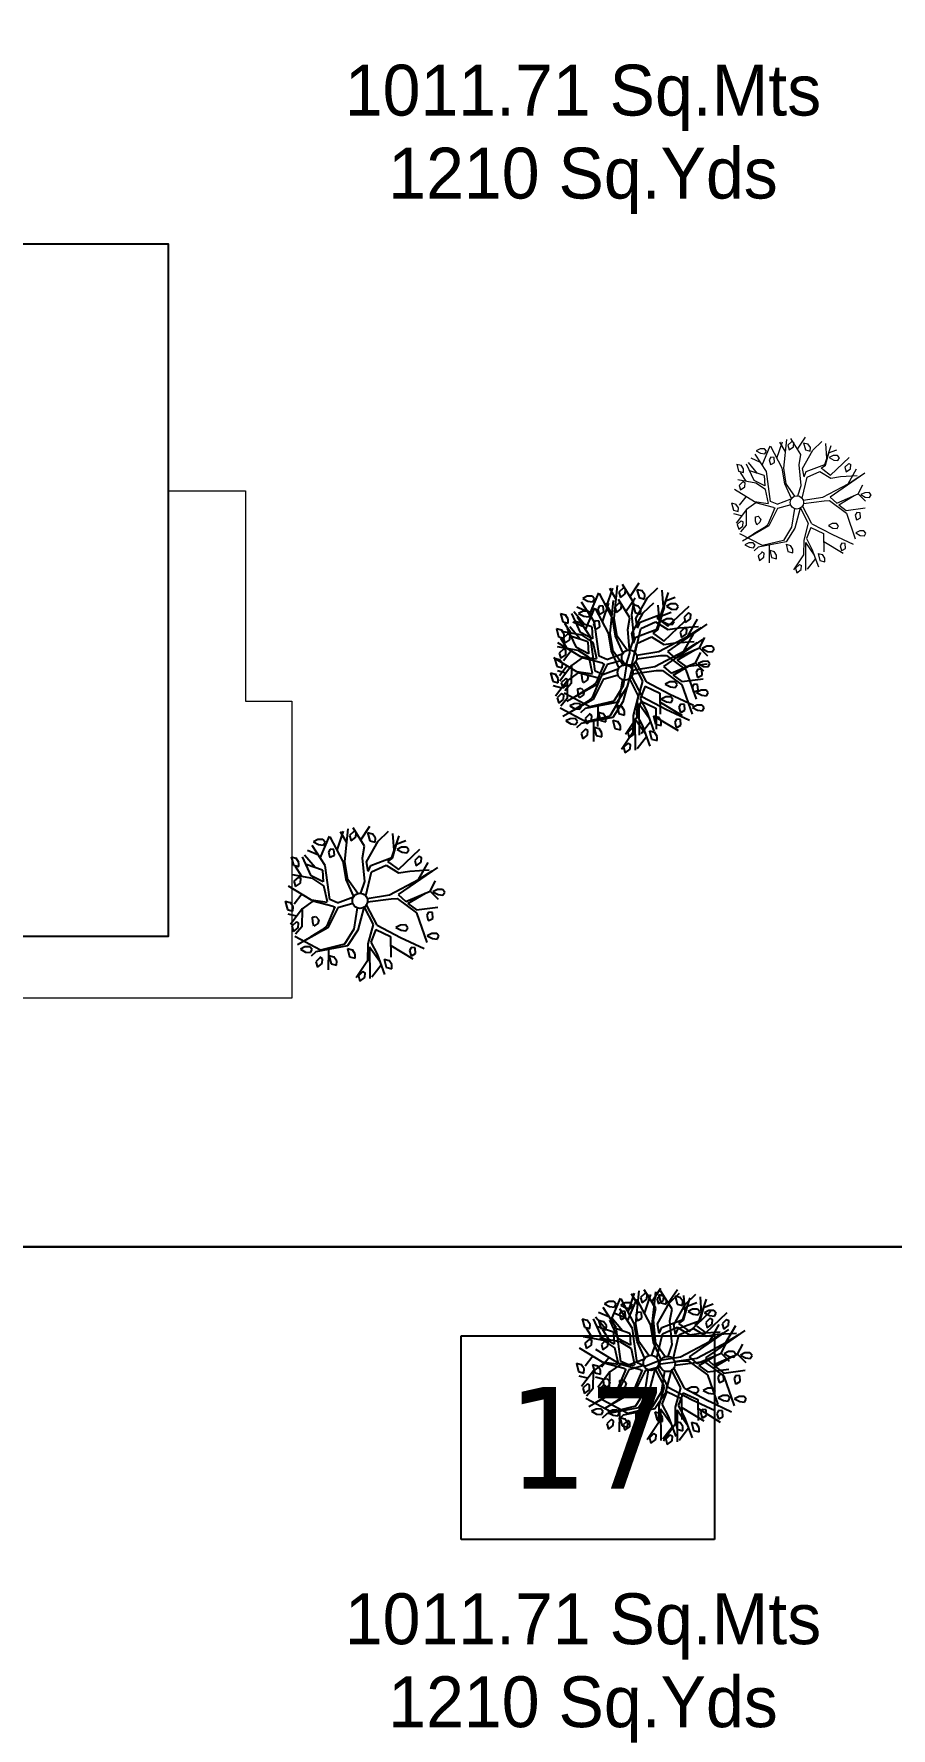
# Model space of a CAD drawing. Header units: millimetres. Extents: x -176651 to 388869, y -469666 to 486614.
# Drawn here: x 232222 to 249077, y 319804 to 353109 of the extents above; entities that cross this region are included whole.
import ezdxf

# ---------------------------------------------------------------- set-up
doc = ezdxf.new("R2010")
doc.units = ezdxf.units.MM
doc.header["$PDMODE"] = 35
doc.header["$PDSIZE"] = 0.1
doc.linetypes.add('HIDDEN', pattern=[9.525, 6.35, -3.175])
doc.layers.get('Defpoints').update_dxf_attribs({"color": 252})
doc.layers.add('A- FURNITURE', color=252, linetype='Continuous', lineweight=0)
for name, color, linetype in [('ad-Dimension', 8, 'Continuous'), ('ad-Plinth', 8, 'Continuous'), ('ad-Plot Areas-Sq.Mts', 8, 'Continuous'), ('ad-Plot Areas-Sq.Yds', 8, 'Continuous'), ('ad-Plot Boundary', 8, 'Continuous'), ('ad-Plot Numbers', 2, 'Continuous'), ('ad-Verandah', 8, 'Continuous'), ('CAY', 94, 'Continuous')]:
    doc.layers.add(name, color=color, linetype=linetype)
doc.styles.add('$0$grid_text', font='verdana.ttf', dxfattribs={"width": 0.9})
doc.styles.add('MtX_Century_Gothic', font='GOTHIC.TTF')
doc.styles.get("Standard").update_dxf_attribs({"font": 'arial.ttf'})
doc.dimstyles.new('Copy of A-100-DIM-INT (MM-FT)', dxfattribs={"dimscale": 500, "dimtxt": 2.4, "dimasz": 1, "dimexe": 0, "dimexo": 0, "dimgap": 1, "dimtad": 0, "dimdec": 0, "dimlfac": 0.03937, "dimdsep": 46, "dimlunit": 3, "dimtxsty": 'Standard', "dimblk": 'ARCHTICK', "dimcen": 0.025, "dimclrd": 256, "dimclre": 256, "dimclrt": 256, "dimazin": 2, "dimtfac": 1, "dimtdec": 0, "dimtix": 1, "dimtmove": 2, "dimatfit": 3, "dimldrblk": 'ARCHTICK', "dimfxl": 1, "dimtolj": 1, "dimtzin": 0, "dimarcsym": 0})

# ---------------------------------------------------------------- blocks, each defined once
blk = doc.blocks.new('A$Cbbea0351')
at = {"layer": 'ad-Plot Areas-Sq.Mts', "linetype": 'Continuous', "char_height": 1000, "width": 9668.74, "attachment_point": 5, "style": 'MtX_Century_Gothic', "bg_fill": 2}
for insert in [(-124558, -114761), (-124558, -144811)]:
    blk.add_mtext('1011.71 Sq.Mts', dxfattribs=dict(at, insert=insert))
at = {"layer": 'ad-Plot Numbers', "linetype": 'Continuous', "insert": (-124463, -141101), "char_height": 2000, "width": 2981.72, "attachment_point": 5, "style": '$0$grid_text', "bg_fill": 18, "box_fill_scale": 1.5, "bg_fill_color": 257, "bg_fill_transparency": 0}
blk.add_mtext('17', dxfattribs=at)
at = {"layer": 'ad-Plot Areas-Sq.Yds', "linetype": 'Continuous', "char_height": 1000, "width": 7884.16, "attachment_point": 5, "style": 'MtX_Century_Gothic', "bg_fill": 2}
for insert in [(-124558, -116392), (-124558, -146442)]:
    blk.add_mtext('1210 Sq.Yds', dxfattribs=dict(at, insert=insert))
blk = doc.blocks.new('zw$E7CA')
at = {"layer": 'ad-Plot Boundary'}
blk.add_lwpolyline([(0, 0), (33680, 0), (33680, 30050), (0, 30050)], close=True, dxfattribs=at)
blk = doc.blocks.new('zw$A88E')
at = {"layer": 'ad-Plot Boundary', "ltscale": 5}
for p in [(-150934, -137349), (-150934, -167399)]:
    blk.add_blockref('zw$E7CA', p, dxfattribs=at)
blk = doc.blocks.new('_ArchTick')
at = {"color": 0, "linetype": 'ByBlock', "const_width": 0.15}
blk.add_lwpolyline([(-0.5, -0.5), (0.5, 0.5)], dxfattribs=at)
blk = doc.blocks.new('*D13')
at = {"layer": 'ad-Dimension', "lineweight": -2, "transparency": 16777216}
for p, q in [((0, 0), (1103, 0)), ((1103, 0), (1103, -1419)), ((1103, -6100), (1103, -4681)), ((0, -6100), (1103, -6100))]:
    blk.add_line(p, q, dxfattribs=at)
at = {"layer": 'Defpoints', "color": 0, "ltscale": 5, "transparency": 16777216}
for p in [(0, 0), (0, -6100), (1103, -6100)]:
    blk.add_point(p, dxfattribs=at)
at = {"layer": 'ad-Dimension', "lineweight": -2, "ltscale": 5, "transparency": 16777216, "xscale": 200, "yscale": 200, "zscale": 200}
for p, rotation in [((1103, 0), 90), ((1103, -6100), 270)]:
    blk.add_blockref('_ArchTick', p, dxfattribs=dict(at, rotation=rotation))
at = {"layer": 'ad-Dimension', "ltscale": 5, "transparency": 16777216, "insert": (1103, -3050), "char_height": 480, "attachment_point": 5, "rotation": 90}
blk.add_mtext("\\A1;20' [6100]", dxfattribs=at)
blk = doc.blocks.new('*D14')
at = {"layer": 'ad-Dimension', "linetype": 'HIDDEN', "lineweight": -2, "transparency": 16777216}
blk.add_line((-6100, 0), (-6100, 1032), dxfattribs=at)
at = {"layer": 'ad-Dimension', "lineweight": -2, "transparency": 16777216}
for p, q in [((-6100, 1032), (-4681, 1032)), ((0, 1032), (-1419, 1032)), ((0, 0), (0, 1032))]:
    blk.add_line(p, q, dxfattribs=at)
at = {"layer": 'Defpoints', "color": 0, "ltscale": 5, "transparency": 16777216}
for p in [(-6100, 1032), (-6100, 0), (0, 0)]:
    blk.add_point(p, dxfattribs=at)
at = {"layer": 'ad-Dimension', "lineweight": -2, "ltscale": 5, "transparency": 16777216, "xscale": 200, "yscale": 200, "zscale": 200, "rotation": 180}
blk.add_blockref('_ArchTick', (-6100, 1032), dxfattribs=at)
at = {"layer": 'ad-Dimension', "lineweight": -2, "ltscale": 5, "transparency": 16777216, "xscale": 200, "yscale": 200, "zscale": 200}
blk.add_blockref('_ArchTick', (0, 1032), dxfattribs=at)
at = {"layer": 'ad-Dimension', "ltscale": 5, "transparency": 16777216, "insert": (-3050, 1032), "char_height": 480, "attachment_point": 5}
blk.add_mtext("\\A1;20' [6100]", dxfattribs=at)
blk = doc.blocks.new('35YHYH')
at = {"color": 219, "linetype": 'Continuous', "true_color": 0x642165}
for p, q in [((212983.678, 1928369.273, 129.914), (212984.085, 1928370.327, 129.914)), ((212984.472, 1928369.606, 129.914), (212984.257, 1928370.316, 129.914)), ((212981.938, 1928369.911, 129.914), (212981.935, 1928369.618, 129.914)), ((212981.938, 1928369.911, 129.914), (212982.091, 1928369.822, 129.914)), ((212982.146, 1928369.656, 129.914), (212982.091, 1928369.822, 129.914)), ((212982.104, 1928369.52, 129.914), (212982.146, 1928369.656, 129.914)), ((212982.429, 1928369.106, 129.914), (212982.308, 1928369.809, 129.914)), ((212982.632, 1928369.338, 129.914), (212982.398, 1928369.85, 129.914)), ((212982.855, 1928369.725, 129.914), (212982.539, 1928369.979, 129.914)), ((212982.984, 1928369.322, 129.914), (212982.74, 1928370.097, 129.914)), ((212982.979, 1928370.244, 129.914), (212982.808, 1928370.21, 129.914)), ((212982.808, 1928370.21, 129.914), (212982.955, 1928370.071, 129.914)), ((212982.888, 1928369.612, 129.914), (212983.394, 1928370.255, 129.914)), ((212982.955, 1928370.071, 129.914), (212983.108, 1928370.009, 129.914)), ((212983.144, 1928370.202, 129.914), (212982.979, 1928370.244, 129.914)), ((212983.108, 1928370.009, 129.914), (212983.194, 1928370.093, 129.914)), ((212983.194, 1928370.093, 129.914), (212983.144, 1928370.202, 129.914)), ((212983.299, 1928369.817, 129.914), (212983.213, 1928369.734, 129.914)), ((212983.213, 1928369.734, 129.914), (212983.216, 1928369.544, 129.914)), ((212983.424, 1928369.772, 129.914), (212983.299, 1928369.817, 129.914)), ((212983.388, 1928369.578, 129.914), (212983.424, 1928369.772, 129.914)), ((212983.62, 1928369.291, 129.914), (212983.408, 1928370.22, 129.914)), ((212983.524, 1928369.715, 129.914), (212983.903, 1928370.287, 129.914)), ((212983.905, 1928369.899, 129.914), (212983.797, 1928370.301, 129.914)), ((212984.254, 1928370.198, 129.914), (212984.066, 1928370.095, 129.914)), ((212984.066, 1928370.095, 129.914), (212984.07, 1928369.906, 129.914)), ((212984.07, 1928369.906, 129.914), (212984.264, 1928369.98, 129.914)), ((212984.254, 1928370.198, 129.914), (212984.318, 1928370.137, 129.914)), ((212984.264, 1928369.98, 129.914), (212984.318, 1928370.137, 129.914)), ((212984.391, 1928369.067, 129.914), (212984.961, 1928369.65, 129.914)), ((212984.398, 1928369.852, 129.914), (212984.828, 1928370.219, 129.914)), ((212984.693, 1928370.027, 129.914), (212984.689, 1928369.734, 129.914)), ((212984.689, 1928369.734, 129.914), (212984.859, 1928369.635, 129.914)), ((212984.693, 1928370.027, 129.914), (212984.845, 1928369.938, 129.914)), ((212984.9, 1928369.772, 129.914), (212984.845, 1928369.938, 129.914)), ((212984.859, 1928369.635, 129.914), (212984.9, 1928369.772, 129.914)), ((212984.961, 1928369.65, 129.914), (212985.397, 1928369.888, 129.914)), ((212985.419, 1928369.203, 129.914), (212985.525, 1928369.767, 129.914)), ((212981.996, 1928369.177, 129.914), (212981.808, 1928369.075, 129.914)), ((212981.808, 1928369.075, 129.914), (212981.812, 1928368.886, 129.914)), ((212982.463, 1928368.993, 129.914), (212981.814, 1928369.299, 129.914)), ((212981.935, 1928369.618, 129.914), (212982.104, 1928369.52, 129.914)), ((212982.112, 1928369.159, 129.914), (212981.991, 1928369.548, 129.914)), ((212981.996, 1928369.177, 129.914), (212982.06, 1928369.117, 129.914)), ((212982.007, 1928368.96, 129.914), (212982.06, 1928369.117, 129.914)), ((212982.855, 1928369.187, 129.914), (212982.369, 1928369.516, 129.914)), ((212982.774, 1928368.789, 129.914), (212982.429, 1928369.106, 129.914)), ((212982.762, 1928368.655, 129.914), (212982.463, 1928368.993, 129.914)), ((212982.855, 1928369.187, 129.914), (212982.774, 1928368.789, 129.914)), ((212982.831, 1928368.147, 129.914), (212982.984, 1928369.322, 129.914)), ((212983.216, 1928369.544, 129.914), (212983.256, 1928369.548, 129.914)), ((212983.256, 1928369.548, 129.914), (212983.388, 1928369.578, 129.914)), ((212983.555, 1928368.668, 129.914), (212983.62, 1928369.291, 129.914)), ((212983.613, 1928368.651, 129.914), (212983.678, 1928369.273, 129.914)), ((212984.155, 1928368.432, 129.914), (212984.294, 1928369.241, 129.914)), ((212984.294, 1928369.241, 129.914), (212984.472, 1928369.606, 129.914)), ((212984.362, 1928368.733, 129.914), (212984.391, 1928369.067, 129.914)), ((212984.499, 1928368.911, 129.914), (212985.267, 1928368.98, 129.914)), ((212985.267, 1928368.98, 129.914), (212985.713, 1928369.635, 129.914)), ((212985.289, 1928368.951, 129.914), (212985.543, 1928369.379, 129.914)), ((212985.387, 1928368.524, 129.914), (212986.271, 1928369.003, 129.914)), ((212985.686, 1928369.235, 129.914), (212985.515, 1928369.201, 129.914)), ((212985.515, 1928369.201, 129.914), (212985.662, 1928369.062, 129.914)), ((212985.536, 1928369.386, 129.914), (212985.885, 1928369.418, 129.914)), ((212985.662, 1928369.062, 129.914), (212985.815, 1928369, 129.914)), ((212985.851, 1928369.193, 129.914), (212985.686, 1928369.235, 129.914)), ((212985.815, 1928369, 129.914), (212985.901, 1928369.084, 129.914)), ((212985.901, 1928369.084, 129.914), (212985.851, 1928369.193, 129.914)), ((212981.34, 1928368.49, 129.914), (212981.336, 1928368.197, 129.914)), ((212981.34, 1928368.49, 129.914), (212981.493, 1928368.401, 129.914)), ((212981.548, 1928368.235, 129.914), (212981.493, 1928368.401, 129.914)), ((212982.22, 1928368.291, 129.914), (212981.585, 1928368.964, 129.914)), ((212981.951, 1928368.576, 129.914), (212981.608, 1928368.318, 129.914)), ((212981.812, 1928368.886, 129.914), (212982.007, 1928368.96, 129.914)), ((212982.731, 1928368.088, 129.914), (212982.762, 1928368.655, 129.914)), ((212983.657, 1928368.035, 129.914), (212983.555, 1928368.668, 129.914)), ((212983.815, 1928368.095, 129.914), (212983.613, 1928368.651, 129.914)), ((212983.921, 1928368.076, 129.914), (212984.155, 1928368.432, 129.914)), ((212984.063, 1928367.939, 129.914), (212984.471, 1928368.693, 129.914)), ((212984.362, 1928368.733, 129.914), (212984.499, 1928368.911, 129.914)), ((212984.471, 1928368.693, 129.914), (212985.015, 1928368.775, 129.914)), ((212985.015, 1928368.775, 129.914), (212985.357, 1928368.408, 129.914)), ((212985.104, 1928368.881, 129.914), (212985.289, 1928368.951, 129.914)), ((212985.143, 1928368.828, 129.914), (212985.104, 1928368.881, 129.914)), ((212985.146, 1928368.825, 129.914), (212985.387, 1928368.524, 129.914)), ((212985.357, 1928368.408, 129.914), (212985.75, 1928368.367, 129.914)), ((212985.75, 1928368.367, 129.914), (212986.393, 1928368.235, 129.914)), ((212985.963, 1928368.014, 129.914), (212986.437, 1928368.488, 129.914)), ((212986.192, 1928368.777, 129.914), (212986.005, 1928368.675, 129.914)), ((212986.005, 1928368.675, 129.914), (212986.008, 1928368.485, 129.914)), ((212986.008, 1928368.485, 129.914), (212986.203, 1928368.56, 129.914)), ((212986.192, 1928368.777, 129.914), (212986.256, 1928368.717, 129.914)), ((212986.203, 1928368.56, 129.914), (212986.256, 1928368.717, 129.914)), ((212981.839, 1928368.09, 129.914), (212981.301, 1928367.677, 129.914)), ((212981.579, 1928367.89, 129.914), (212981.316, 1928368.043, 129.914)), ((212981.522, 1928367.71, 129.914), (212981.335, 1928367.608, 129.914)), ((212981.336, 1928368.197, 129.914), (212981.506, 1928368.098, 129.914)), ((212981.506, 1928368.098, 129.914), (212981.548, 1928368.235, 129.914)), ((212981.522, 1928367.71, 129.914), (212981.586, 1928367.65, 129.914)), ((212981.533, 1928367.493, 129.914), (212981.586, 1928367.65, 129.914)), ((212981.828, 1928368.086, 129.914), (212981.658, 1928367.493, 129.914)), ((212982.259, 1928368.244, 129.914), (212981.839, 1928368.09, 129.914)), ((212982.065, 1928367.552, 129.914), (212982.103, 1928367.718, 129.914)), ((212982.103, 1928367.718, 129.914), (212982.218, 1928367.713, 129.914)), ((212982.218, 1928367.713, 129.914), (212982.283, 1928367.571, 129.914)), ((212982.721, 1928368.07, 129.914), (212982.22, 1928368.291, 129.914)), ((212982.879, 1928367.884, 129.914), (212982.259, 1928368.244, 129.914)), ((212982.933, 1928367.855, 129.914), (212982.495, 1928367.298, 129.914)), ((212983.025, 1928367.801, 129.914), (212982.517, 1928367.229, 129.914)), ((212983.058, 1928367.968, 129.914), (212982.831, 1928368.147, 129.914)), ((212982.88, 1928367.885, 129.914), (212982.933, 1928367.855, 129.914)), ((212983.024, 1928367.8, 129.914), (212983.026, 1928367.799, 129.914)), ((212983.564, 1928367.803, 129.914), (212983.026, 1928367.799, 129.914)), ((212983.058, 1928367.968, 129.914), (212983.645, 1928368.024, 129.914)), ((212984.063, 1928367.725, 129.914), (212984.872, 1928367.617, 129.914)), ((212984.085, 1928367.848, 129.914), (212984.859, 1928367.765, 129.914)), ((212984.859, 1928367.765, 129.914), (212985.963, 1928368.014, 129.914)), ((212986.698, 1928368.243, 129.914), (212985.147, 1928367.692, 129.914)), ((212985.147, 1928367.692, 129.914), (212985.338, 1928367.394, 129.914)), ((212985.963, 1928368.014, 129.914), (212986.488, 1928368.178, 129.914)), ((212986.241, 1928367.525, 129.914), (212986.508, 1928367.814, 129.914)), ((212981.335, 1928367.608, 129.914), (212981.339, 1928367.419, 129.914)), ((212981.339, 1928367.419, 129.914), (212981.533, 1928367.493, 129.914)), ((212982.07, 1928366.551, 129.914), (212981.341, 1928367.232, 129.914)), ((212982.517, 1928367.229, 129.914), (212981.357, 1928366.93, 129.914)), ((212981.658, 1928367.493, 129.914), (212981.382, 1928367.302, 129.914)), ((212981.878, 1928367.081, 129.914), (212981.595, 1928367.001, 129.914)), ((212982.334, 1928367.217, 129.914), (212981.868, 1928367.083, 129.914)), ((212982.068, 1928367.404, 129.914), (212982.065, 1928367.552, 129.914)), ((212982.219, 1928367.462, 129.914), (212982.068, 1928367.404, 129.914)), ((212982.283, 1928367.571, 129.914), (212982.219, 1928367.462, 129.914)), ((212982.495, 1928367.298, 129.914), (212982.334, 1928367.217, 129.914)), ((212983.666, 1928367.624, 129.914), (212983.36, 1928366.95, 129.914)), ((212983.891, 1928367.58, 129.914), (212983.484, 1928366.878, 129.914)), ((212983.903, 1928367.583, 129.914), (212984.042, 1928366.928, 129.914)), ((212984.17, 1928366.871, 129.914), (212984.002, 1928367.641, 129.914)), ((212984.872, 1928367.617, 129.914), (212985.076, 1928367.569, 129.914)), ((212985.076, 1928367.569, 129.914), (212985.591, 1928366.919, 129.914)), ((212985.338, 1928367.394, 129.914), (212986.241, 1928367.525, 129.914)), ((212985.392, 1928367.315, 129.914), (212986.067, 1928367.5, 129.914)), ((212985.392, 1928367.315, 129.914), (212985.617, 1928367.02, 129.914)), ((212985.617, 1928367.02, 129.914), (212986.353, 1928366.921, 129.914)), ((212986.241, 1928367.525, 129.914), (212986.436, 1928367.177, 129.914)), ((212986.498, 1928367.504, 129.914), (212986.327, 1928367.47, 129.914)), ((212986.327, 1928367.47, 129.914), (212986.473, 1928367.331, 129.914)), ((212986.473, 1928367.331, 129.914), (212986.626, 1928367.269, 129.914)), ((212986.663, 1928367.462, 129.914), (212986.498, 1928367.504, 129.914)), ((212986.626, 1928367.269, 129.914), (212986.713, 1928367.353, 129.914)), ((212986.713, 1928367.353, 129.914), (212986.663, 1928367.462, 129.914)), ((212981.582, 1928366.795, 129.914), (212981.411, 1928366.76, 129.914)), ((212981.411, 1928366.76, 129.914), (212981.557, 1928366.622, 129.914)), ((212981.557, 1928366.622, 129.914), (212981.71, 1928366.56, 129.914)), ((212981.747, 1928366.753, 129.914), (212981.582, 1928366.795, 129.914)), ((212981.895, 1928366.535, 129.914), (212981.705, 1928366.435, 129.914)), ((212981.71, 1928366.56, 129.914), (212981.797, 1928366.643, 129.914)), ((212981.797, 1928366.643, 129.914), (212981.747, 1928366.753, 129.914)), ((212983.005, 1928366.453, 129.914), (212981.895, 1928366.535, 129.914)), ((212982.06, 1928366.249, 129.914), (212981.987, 1928366.319, 129.914)), ((212982.917, 1928366.528, 129.914), (212982.07, 1928366.551, 129.914)), ((212982.333, 1928366.492, 129.914), (212982.146, 1928365.828, 129.914)), ((212983.36, 1928366.95, 129.914), (212982.917, 1928366.528, 129.914)), ((212982.979, 1928366.359, 129.914), (212982.976, 1928366.066, 129.914)), ((212982.979, 1928366.359, 129.914), (212983.132, 1928366.27, 129.914)), ((212983.484, 1928366.878, 129.914), (212983.005, 1928366.453, 129.914)), ((212983.696, 1928366.333, 129.914), (212983.535, 1928365.77, 129.914)), ((212984.042, 1928366.928, 129.914), (212983.696, 1928366.333, 129.914)), ((212984.095, 1928366.734, 129.914), (212983.811, 1928366.36, 129.914)), ((212983.811, 1928366.36, 129.914), (212983.91, 1928365.904, 129.914)), ((212984.095, 1928366.734, 129.914), (212984.514, 1928366.373, 129.914)), ((212984.17, 1928366.871, 129.914), (212984.841, 1928366.253, 129.914)), ((212984.514, 1928366.373, 129.914), (212984.341, 1928365.677, 129.914)), ((212984.949, 1928366.662, 129.914), (212984.778, 1928366.627, 129.914)), ((212984.778, 1928366.627, 129.914), (212984.924, 1928366.489, 129.914)), ((212984.924, 1928366.489, 129.914), (212985.077, 1928366.427, 129.914)), ((212985.114, 1928366.62, 129.914), (212984.949, 1928366.662, 129.914)), ((212985.077, 1928366.427, 129.914), (212985.164, 1928366.51, 129.914)), ((212985.164, 1928366.51, 129.914), (212985.114, 1928366.62, 129.914)), ((212985.591, 1928366.919, 129.914), (212985.663, 1928365.846, 129.914)), ((212985.994, 1928366.832, 129.914), (212985.908, 1928366.748, 129.914)), ((212985.908, 1928366.748, 129.914), (212985.911, 1928366.559, 129.914)), ((212985.911, 1928366.559, 129.914), (212985.951, 1928366.562, 129.914)), ((212985.951, 1928366.562, 129.914), (212986.083, 1928366.593, 129.914)), ((212986.119, 1928366.786, 129.914), (212985.994, 1928366.832, 129.914)), ((212986.083, 1928366.593, 129.914), (212986.119, 1928366.786, 129.914)), ((212981.975, 1928366.299, 129.914), (212981.809, 1928366.208, 129.914)), ((212981.809, 1928366.208, 129.914), (212981.812, 1928366.018, 129.914)), ((212981.812, 1928366.018, 129.914), (212982.007, 1928366.093, 129.914)), ((212982.007, 1928366.093, 129.914), (212982.06, 1928366.249, 129.914)), ((212982.3, 1928366.298, 129.914), (212982.297, 1928366.005, 129.914)), ((212982.297, 1928366.005, 129.914), (212982.466, 1928365.906, 129.914)), ((212982.3, 1928366.298, 129.914), (212982.453, 1928366.209, 129.914)), ((212982.508, 1928366.043, 129.914), (212982.453, 1928366.209, 129.914)), ((212982.466, 1928365.906, 129.914), (212982.508, 1928366.043, 129.914)), ((212982.976, 1928366.066, 129.914), (212983.145, 1928365.967, 129.914)), ((212983.535, 1928365.77, 129.914), (212983.002, 1928365.307, 129.914)), ((212983.187, 1928366.104, 129.914), (212983.132, 1928366.27, 129.914)), ((212983.145, 1928365.967, 129.914), (212983.187, 1928366.104, 129.914)), ((212983.73, 1928366.22, 129.914), (212983.448, 1928365.165, 129.914)), ((212983.73, 1928366.22, 129.914), (212983.932, 1928365.659, 129.914)), ((212983.91, 1928365.904, 129.914), (212983.976, 1928365.163, 129.914)), ((212984.1, 1928365.681, 129.914), (212984.096, 1928365.389, 129.914)), ((212984.1, 1928365.681, 129.914), (212984.253, 1928365.593, 129.914)), ((212984.44, 1928366.075, 129.914), (212985.055, 1928365.426, 129.914)), ((212984.841, 1928366.253, 129.914), (212985.527, 1928365.668, 129.914)), ((212985.105, 1928365.821, 129.914), (212985.018, 1928365.738, 129.914)), ((212985.018, 1928365.738, 129.914), (212985.021, 1928365.548, 129.914)), ((212985.229, 1928365.776, 129.914), (212985.105, 1928365.821, 129.914)), ((212985.193, 1928365.582, 129.914), (212985.229, 1928365.776, 129.914)), ((212985.912, 1928366.103, 129.914), (212985.74, 1928366.069, 129.914)), ((212985.74, 1928366.069, 129.914), (212985.887, 1928365.93, 129.914)), ((212985.887, 1928365.93, 129.914), (212986.04, 1928365.868, 129.914)), ((212986.076, 1928366.061, 129.914), (212985.912, 1928366.103, 129.914)), ((212986.04, 1928365.868, 129.914), (212986.126, 1928365.951, 129.914)), ((212986.126, 1928365.951, 129.914), (212986.076, 1928366.061, 129.914)), ((212983.28, 1928365.457, 129.914), (212983.093, 1928365.355, 129.914)), ((212983.093, 1928365.355, 129.914), (212983.096, 1928365.165, 129.914)), ((212983.096, 1928365.165, 129.914), (212983.291, 1928365.24, 129.914)), ((212983.28, 1928365.457, 129.914), (212983.344, 1928365.397, 129.914)), ((212983.291, 1928365.24, 129.914), (212983.344, 1928365.397, 129.914)), ((212983.946, 1928365.509, 129.914), (212983.528, 1928365.189, 129.914)), ((212984.096, 1928365.389, 129.914), (212984.266, 1928365.29, 129.914)), ((212984.308, 1928365.427, 129.914), (212984.253, 1928365.593, 129.914)), ((212984.266, 1928365.29, 129.914), (212984.308, 1928365.427, 129.914)), ((212985.021, 1928365.548, 129.914), (212985.061, 1928365.552, 129.914)), ((212985.061, 1928365.552, 129.914), (212985.193, 1928365.582, 129.914))]:
    blk.add_line(p, q, dxfattribs=at)
blk.add_circle((212983.824, 1928367.833, 129.914), 0.262, dxfattribs=at)
blk = doc.blocks.new('TREE')
at = {"layer": 'CAY', "color": 30, "true_color": 0xf26722}
for p, q in [((480.876, 962.154, 101.126), (480.873, 961.961, 101.126)), ((480.876, 962.154, 101.126), (480.976, 962.096, 101.126)), ((481.012, 961.987, 101.126), (480.976, 962.096, 101.126)), ((481.199, 961.624, 101.126), (481.119, 962.087, 101.126)), ((481.332, 961.777, 101.126), (481.178, 962.114, 101.126)), ((481.479, 962.032, 101.126), (481.271, 962.199, 101.126)), ((481.565, 961.767, 101.126), (481.403, 962.276, 101.126)), ((481.561, 962.374, 101.126), (481.448, 962.351, 101.126)), ((481.448, 962.351, 101.126), (481.545, 962.26, 101.126)), ((481.501, 961.957, 101.126), (481.834, 962.381, 101.126)), ((481.545, 962.26, 101.126), (481.646, 962.219, 101.126)), ((481.67, 962.346, 101.126), (481.561, 962.374, 101.126)), ((481.646, 962.219, 101.126), (481.703, 962.274, 101.126)), ((481.703, 962.274, 101.126), (481.67, 962.346, 101.126)), ((481.772, 962.093, 101.126), (481.715, 962.037, 101.126)), ((481.854, 962.062, 101.126), (481.772, 962.093, 101.126)), ((481.983, 961.746, 101.126), (481.844, 962.358, 101.126)), ((481.92, 962.025, 101.126), (482.169, 962.402, 101.126)), ((482.021, 961.734, 101.126), (482.289, 962.428, 101.126)), ((482.171, 962.146, 101.126), (482.099, 962.411, 101.126)), ((482.4, 962.343, 101.126), (482.277, 962.276, 101.126)), ((482.277, 962.276, 101.126), (482.279, 962.151, 101.126)), ((482.279, 962.151, 101.126), (482.407, 962.2, 101.126)), ((482.4, 962.343, 101.126), (482.442, 962.303, 101.126)), ((482.544, 961.953, 101.126), (482.402, 962.421, 101.126)), ((482.407, 962.2, 101.126), (482.442, 962.303, 101.126)), ((482.495, 962.115, 101.126), (482.778, 962.357, 101.126)), ((482.689, 962.23, 101.126), (482.687, 962.038, 101.126)), ((482.689, 962.23, 101.126), (482.79, 962.172, 101.126)), ((482.826, 962.063, 101.126), (482.79, 962.172, 101.126)), ((482.866, 961.982, 101.126), (483.153, 962.139, 101.126)), ((481.221, 961.55, 101.126), (480.794, 961.752, 101.126)), ((480.873, 961.961, 101.126), (480.985, 961.897, 101.126)), ((480.99, 961.659, 101.126), (480.91, 961.915, 101.126)), ((480.985, 961.897, 101.126), (481.012, 961.987, 101.126)), ((481.48, 961.678, 101.126), (481.159, 961.894, 101.126)), ((481.464, 960.993, 101.126), (481.565, 961.767, 101.126)), ((481.715, 962.037, 101.126), (481.717, 961.913, 101.126)), ((481.717, 961.913, 101.126), (481.743, 961.915, 101.126)), ((481.743, 961.915, 101.126), (481.83, 961.935, 101.126)), ((481.83, 961.935, 101.126), (481.854, 962.062, 101.126)), ((481.94, 961.336, 101.126), (481.983, 961.746, 101.126)), ((481.978, 961.324, 101.126), (482.021, 961.734, 101.126)), ((482.335, 961.18, 101.126), (482.426, 961.713, 101.126)), ((482.426, 961.713, 101.126), (482.544, 961.953, 101.126)), ((482.491, 961.599, 101.126), (482.866, 961.982, 101.126)), ((482.687, 962.038, 101.126), (482.799, 961.973, 101.126)), ((482.799, 961.973, 101.126), (482.826, 962.063, 101.126)), ((483.067, 961.541, 101.126), (483.361, 961.972, 101.126)), ((483.082, 961.522, 101.126), (483.249, 961.804, 101.126)), ((483.167, 961.688, 101.126), (483.237, 962.059, 101.126)), ((483.343, 961.709, 101.126), (483.231, 961.687, 101.126)), ((483.244, 961.809, 101.126), (483.474, 961.83, 101.126)), ((483.452, 961.681, 101.126), (483.343, 961.709, 101.126)), ((481.061, 961.087, 101.126), (480.643, 961.53, 101.126)), ((480.913, 961.671, 101.126), (480.79, 961.604, 101.126)), ((480.79, 961.604, 101.126), (480.793, 961.479, 101.126)), ((480.793, 961.479, 101.126), (480.921, 961.528, 101.126)), ((480.913, 961.671, 101.126), (480.956, 961.631, 101.126)), ((480.921, 961.528, 101.126), (480.956, 961.631, 101.126)), ((481.426, 961.415, 101.126), (481.199, 961.624, 101.126)), ((481.418, 961.327, 101.126), (481.221, 961.55, 101.126)), ((481.397, 960.954, 101.126), (481.418, 961.327, 101.126)), ((481.48, 961.678, 101.126), (481.426, 961.415, 101.126)), ((482.008, 960.919, 101.126), (481.94, 961.336, 101.126)), ((482.111, 960.958, 101.126), (481.978, 961.324, 101.126)), ((482.275, 960.856, 101.126), (482.544, 961.352, 101.126)), ((482.472, 961.378, 101.126), (482.491, 961.599, 101.126)), ((482.472, 961.378, 101.126), (482.562, 961.496, 101.126)), ((482.544, 961.352, 101.126), (482.902, 961.406, 101.126)), ((482.562, 961.496, 101.126), (483.067, 961.541, 101.126)), ((482.902, 961.406, 101.126), (483.127, 961.165, 101.126)), ((482.96, 961.476, 101.126), (483.082, 961.522, 101.126)), ((482.986, 961.441, 101.126), (482.96, 961.476, 101.126)), ((482.988, 961.44, 101.126), (483.147, 961.241, 101.126)), ((483.147, 961.241, 101.126), (483.728, 961.556, 101.126)), ((483.231, 961.687, 101.126), (483.327, 961.595, 101.126)), ((483.327, 961.595, 101.126), (483.428, 961.554, 101.126)), ((483.428, 961.554, 101.126), (483.485, 961.609, 101.126)), ((483.485, 961.609, 101.126), (483.452, 961.681, 101.126)), ((483.676, 961.408, 101.126), (483.553, 961.341, 101.126)), ((483.553, 961.341, 101.126), (483.555, 961.216, 101.126)), ((483.676, 961.408, 101.126), (483.718, 961.368, 101.126)), ((483.683, 961.265, 101.126), (483.718, 961.368, 101.126)), ((480.81, 960.955, 101.126), (480.456, 960.683, 101.126)), ((480.482, 961.218, 101.126), (480.479, 961.026, 101.126)), ((480.479, 961.026, 101.126), (480.591, 960.961, 101.126)), ((480.482, 961.218, 101.126), (480.582, 961.16, 101.126)), ((480.619, 961.051, 101.126), (480.582, 961.16, 101.126)), ((480.591, 960.961, 101.126), (480.619, 961.051, 101.126)), ((480.884, 961.275, 101.126), (480.658, 961.106, 101.126)), ((480.803, 960.953, 101.126), (480.691, 960.562, 101.126)), ((481.087, 961.057, 101.126), (480.81, 960.955, 101.126)), ((481.391, 960.942, 101.126), (481.061, 961.087, 101.126)), ((481.495, 960.82, 101.126), (481.087, 961.057, 101.126)), ((481.613, 960.875, 101.126), (481.464, 960.993, 101.126)), ((482.181, 960.946, 101.126), (482.335, 961.18, 101.126)), ((484.009, 961.056, 101.126), (482.988, 960.693, 101.126)), ((483.127, 961.165, 101.126), (483.386, 961.138, 101.126)), ((483.386, 961.138, 101.126), (483.809, 961.051, 101.126)), ((483.525, 960.905, 101.126), (483.837, 961.218, 101.126)), ((483.525, 960.905, 101.126), (483.871, 961.013, 101.126)), ((483.555, 961.216, 101.126), (483.683, 961.265, 101.126)), ((480.639, 960.824, 101.126), (480.466, 960.924, 101.126)), ((480.602, 960.705, 101.126), (480.479, 960.638, 101.126)), ((480.479, 960.638, 101.126), (480.481, 960.513, 101.126)), ((480.481, 960.513, 101.126), (480.609, 960.562, 101.126)), ((480.691, 960.562, 101.126), (480.509, 960.437, 101.126)), ((480.602, 960.705, 101.126), (480.644, 960.665, 101.126)), ((480.609, 960.562, 101.126), (480.644, 960.665, 101.126)), ((480.959, 960.601, 101.126), (480.984, 960.71, 101.126)), ((480.961, 960.504, 101.126), (480.959, 960.601, 101.126)), ((480.984, 960.71, 101.126), (481.06, 960.707, 101.126)), ((481.06, 960.707, 101.126), (481.103, 960.614, 101.126)), ((481.103, 960.614, 101.126), (481.061, 960.542, 101.126)), ((481.53, 960.8, 101.126), (481.242, 960.434, 101.126)), ((481.591, 960.765, 101.126), (481.257, 960.389, 101.126)), ((481.496, 960.821, 101.126), (481.53, 960.8, 101.126)), ((481.591, 960.764, 101.126), (481.592, 960.764, 101.126)), ((481.946, 960.766, 101.126), (481.592, 960.764, 101.126)), ((481.613, 960.875, 101.126), (481.999, 960.912, 101.126)), ((482.013, 960.649, 101.126), (481.812, 960.204, 101.126)), ((482.162, 960.619, 101.126), (481.893, 960.157, 101.126)), ((482.169, 960.622, 101.126), (482.261, 960.19, 101.126)), ((482.345, 960.152, 101.126), (482.235, 960.66, 101.126)), ((482.274, 960.715, 101.126), (482.807, 960.644, 101.126)), ((482.289, 960.796, 101.126), (482.799, 960.741, 101.126)), ((482.799, 960.741, 101.126), (483.525, 960.905, 101.126)), ((482.807, 960.644, 101.126), (482.941, 960.612, 101.126)), ((482.941, 960.612, 101.126), (483.281, 960.184, 101.126)), ((482.988, 960.693, 101.126), (483.114, 960.497, 101.126)), ((483.114, 960.497, 101.126), (483.709, 960.583, 101.126)), ((483.149, 960.445, 101.126), (483.594, 960.566, 101.126)), ((483.709, 960.583, 101.126), (483.885, 960.774, 101.126)), ((483.709, 960.583, 101.126), (483.837, 960.354, 101.126)), ((483.878, 960.57, 101.126), (483.765, 960.547, 101.126)), ((483.986, 960.542, 101.126), (483.878, 960.57, 101.126)), ((480.962, 959.942, 101.126), (480.482, 960.39, 101.126)), ((481.257, 960.389, 101.126), (480.493, 960.192, 101.126)), ((480.836, 960.291, 101.126), (480.65, 960.238, 101.126)), ((481.136, 960.381, 101.126), (480.829, 960.292, 101.126)), ((481.061, 960.542, 101.126), (480.961, 960.504, 101.126)), ((481.242, 960.434, 101.126), (481.136, 960.381, 101.126)), ((481.812, 960.204, 101.126), (481.52, 959.927, 101.126)), ((482.261, 960.19, 101.126), (482.033, 959.798, 101.126)), ((483.149, 960.445, 101.126), (483.298, 960.251, 101.126)), ((483.281, 960.184, 101.126), (483.328, 959.478, 101.126)), ((483.298, 960.251, 101.126), (483.783, 960.186, 101.126)), ((483.765, 960.547, 101.126), (483.862, 960.456, 101.126)), ((483.862, 960.456, 101.126), (483.962, 960.415, 101.126)), ((483.962, 960.415, 101.126), (484.019, 960.47, 101.126)), ((484.019, 960.47, 101.126), (483.986, 960.542, 101.126)), ((480.641, 960.103, 101.126), (480.528, 960.08, 101.126)), ((480.528, 960.08, 101.126), (480.625, 959.989, 101.126)), ((480.625, 959.989, 101.126), (480.726, 959.948, 101.126)), ((480.75, 960.075, 101.126), (480.641, 960.103, 101.126)), ((480.848, 959.932, 101.126), (480.722, 959.866, 101.126)), ((480.726, 959.948, 101.126), (480.783, 960.003, 101.126)), ((480.783, 960.003, 101.126), (480.75, 960.075, 101.126)), ((481.578, 959.877, 101.126), (480.848, 959.932, 101.126)), ((480.956, 959.743, 101.126), (480.908, 959.789, 101.126)), ((481.52, 959.927, 101.126), (480.962, 959.942, 101.126)), ((481.136, 959.903, 101.126), (481.013, 959.466, 101.126)), ((481.561, 959.815, 101.126), (481.559, 959.623, 101.126)), ((481.561, 959.815, 101.126), (481.662, 959.757, 101.126)), ((481.893, 960.157, 101.126), (481.578, 959.877, 101.126)), ((482.033, 959.798, 101.126), (481.927, 959.428, 101.126)), ((482.295, 960.062, 101.126), (482.109, 959.816, 101.126)), ((482.109, 959.816, 101.126), (482.174, 959.516, 101.126)), ((482.295, 960.062, 101.126), (482.571, 959.825, 101.126)), ((482.345, 960.152, 101.126), (482.787, 959.746, 101.126)), ((482.571, 959.825, 101.126), (482.458, 959.367, 101.126)), ((482.858, 960.015, 101.126), (482.745, 959.992, 101.126)), ((482.745, 959.992, 101.126), (482.842, 959.901, 101.126)), ((482.842, 959.901, 101.126), (482.943, 959.86, 101.126)), ((482.967, 959.987, 101.126), (482.858, 960.015, 101.126)), ((482.943, 959.86, 101.126), (483, 959.915, 101.126)), ((483, 959.915, 101.126), (482.967, 959.987, 101.126)), ((483.546, 960.127, 101.126), (483.489, 960.072, 101.126)), ((483.489, 960.072, 101.126), (483.492, 959.947, 101.126)), ((483.492, 959.947, 101.126), (483.518, 959.949, 101.126)), ((483.518, 959.949, 101.126), (483.604, 959.97, 101.126)), ((483.628, 960.097, 101.126), (483.546, 960.127, 101.126)), ((483.604, 959.97, 101.126), (483.628, 960.097, 101.126)), ((480.9, 959.776, 101.126), (480.79, 959.716, 101.126)), ((480.79, 959.716, 101.126), (480.793, 959.591, 101.126)), ((480.793, 959.591, 101.126), (480.921, 959.64, 101.126)), ((480.921, 959.64, 101.126), (480.956, 959.743, 101.126)), ((481.114, 959.775, 101.126), (481.112, 959.582, 101.126)), ((481.112, 959.582, 101.126), (481.223, 959.517, 101.126)), ((481.114, 959.775, 101.126), (481.215, 959.717, 101.126)), ((481.251, 959.607, 101.126), (481.215, 959.717, 101.126)), ((481.223, 959.517, 101.126), (481.251, 959.607, 101.126)), ((481.559, 959.623, 101.126), (481.67, 959.558, 101.126)), ((481.927, 959.428, 101.126), (481.576, 959.123, 101.126)), ((481.698, 959.648, 101.126), (481.662, 959.757, 101.126)), ((481.67, 959.558, 101.126), (481.698, 959.648, 101.126)), ((482.055, 959.724, 101.126), (481.87, 959.03, 101.126)), ((482.055, 959.724, 101.126), (482.189, 959.355, 101.126)), ((482.174, 959.516, 101.126), (482.218, 959.028, 101.126)), ((482.523, 959.628, 101.126), (482.928, 959.201, 101.126)), ((482.787, 959.746, 101.126), (483.238, 959.361, 101.126)), ((482.96, 959.462, 101.126), (482.903, 959.406, 101.126)), ((482.903, 959.406, 101.126), (482.906, 959.282, 101.126)), ((483.043, 959.431, 101.126), (482.96, 959.462, 101.126)), ((483.019, 959.304, 101.126), (483.043, 959.431, 101.126)), ((483.492, 959.647, 101.126), (483.379, 959.624, 101.126)), ((483.379, 959.624, 101.126), (483.475, 959.533, 101.126)), ((483.475, 959.533, 101.126), (483.576, 959.492, 101.126)), ((483.6, 959.619, 101.126), (483.492, 959.647, 101.126)), ((483.576, 959.492, 101.126), (483.633, 959.547, 101.126)), ((483.633, 959.547, 101.126), (483.6, 959.619, 101.126)), ((481.759, 959.222, 101.126), (481.636, 959.154, 101.126)), ((481.636, 959.154, 101.126), (481.638, 959.03, 101.126)), ((481.638, 959.03, 101.126), (481.766, 959.079, 101.126)), ((481.759, 959.222, 101.126), (481.801, 959.182, 101.126)), ((481.766, 959.079, 101.126), (481.801, 959.182, 101.126)), ((482.197, 959.256, 101.126), (481.923, 959.045, 101.126)), ((482.299, 959.369, 101.126), (482.296, 959.177, 101.126)), ((482.296, 959.177, 101.126), (482.408, 959.112, 101.126)), ((482.299, 959.369, 101.126), (482.399, 959.311, 101.126)), ((482.436, 959.202, 101.126), (482.399, 959.311, 101.126)), ((482.408, 959.112, 101.126), (482.436, 959.202, 101.126)), ((482.906, 959.282, 101.126), (482.932, 959.284, 101.126)), ((482.932, 959.284, 101.126), (483.019, 959.304, 101.126))]:
    blk.add_line(p, q, dxfattribs=at)
blk.add_circle((482.117, 960.786, 101.126), 0.172, dxfattribs=at)
blk = doc.blocks.new('QRFQ')
at = {"layer": 'CAY', "color": 30, "true_color": 0xf26722}
for p, q in [((260795.919, 1945731.729, 129.914), (260795.821, 1945731.709, 129.914)), ((260795.867, 1945731.367, 129.914), (260796.156, 1945731.735, 129.914)), ((260796.013, 1945731.704, 129.914), (260795.919, 1945731.729, 129.914)), ((260796.285, 1945731.184, 129.914), (260796.164, 1945731.715, 129.914)), ((260796.23, 1945731.426, 129.914), (260796.447, 1945731.753, 129.914)), ((260796.318, 1945731.174, 129.914), (260796.551, 1945731.776, 129.914)), ((260796.448, 1945731.531, 129.914), (260796.386, 1945731.761, 129.914)), ((260796.772, 1945731.364, 129.914), (260796.649, 1945731.77, 129.914)), ((260796.729, 1945731.504, 129.914), (260796.976, 1945731.714, 129.914)), ((260795.323, 1945731.538, 129.914), (260795.321, 1945731.371, 129.914)), ((260795.323, 1945731.538, 129.914), (260795.411, 1945731.487, 129.914)), ((260795.442, 1945731.392, 129.914), (260795.411, 1945731.487, 129.914)), ((260795.419, 1945731.314, 129.914), (260795.442, 1945731.392, 129.914)), ((260795.604, 1945731.078, 129.914), (260795.535, 1945731.48, 129.914)), ((260795.72, 1945731.211, 129.914), (260795.586, 1945731.503, 129.914)), ((260795.847, 1945731.432, 129.914), (260795.667, 1945731.577, 129.914)), ((260795.922, 1945731.201, 129.914), (260795.782, 1945731.644, 129.914)), ((260795.821, 1945731.709, 129.914), (260795.905, 1945731.63, 129.914)), ((260795.905, 1945731.63, 129.914), (260795.992, 1945731.594, 129.914)), ((260795.992, 1945731.594, 129.914), (260796.042, 1945731.642, 129.914)), ((260796.042, 1945731.642, 129.914), (260796.013, 1945731.704, 129.914)), ((260796.102, 1945731.485, 129.914), (260796.052, 1945731.437, 129.914)), ((260796.052, 1945731.437, 129.914), (260796.054, 1945731.328, 129.914)), ((260796.173, 1945731.458, 129.914), (260796.102, 1945731.485, 129.914)), ((260796.152, 1945731.348, 129.914), (260796.173, 1945731.458, 129.914)), ((260796.647, 1945731.702, 129.914), (260796.54, 1945731.643, 129.914)), ((260796.54, 1945731.643, 129.914), (260796.542, 1945731.535, 129.914)), ((260796.542, 1945731.535, 129.914), (260796.653, 1945731.578, 129.914)), ((260796.647, 1945731.702, 129.914), (260796.684, 1945731.667, 129.914)), ((260796.653, 1945731.578, 129.914), (260796.684, 1945731.667, 129.914)), ((260796.726, 1945731.056, 129.914), (260797.052, 1945731.389, 129.914)), ((260796.898, 1945731.604, 129.914), (260796.896, 1945731.437, 129.914)), ((260796.896, 1945731.437, 129.914), (260796.993, 1945731.38, 129.914)), ((260796.898, 1945731.604, 129.914), (260796.985, 1945731.553, 129.914)), ((260797.017, 1945731.459, 129.914), (260796.985, 1945731.553, 129.914)), ((260796.993, 1945731.38, 129.914), (260797.017, 1945731.459, 129.914)), ((260797.052, 1945731.389, 129.914), (260797.301, 1945731.525, 129.914)), ((260797.226, 1945731.006, 129.914), (260797.481, 1945731.38, 129.914)), ((260797.313, 1945731.133, 129.914), (260797.374, 1945731.456, 129.914)), ((260795.356, 1945731.119, 129.914), (260795.249, 1945731.06, 129.914)), ((260795.249, 1945731.06, 129.914), (260795.251, 1945730.952, 129.914)), ((260795.623, 1945731.013, 129.914), (260795.252, 1945731.188, 129.914)), ((260795.321, 1945731.371, 129.914), (260795.419, 1945731.314, 129.914)), ((260795.423, 1945731.108, 129.914), (260795.354, 1945731.33, 129.914)), ((260795.356, 1945731.119, 129.914), (260795.393, 1945731.084, 129.914)), ((260795.363, 1945730.994, 129.914), (260795.393, 1945731.084, 129.914)), ((260795.848, 1945731.124, 129.914), (260795.57, 1945731.312, 129.914)), ((260795.801, 1945730.896, 129.914), (260795.604, 1945731.078, 129.914)), ((260795.848, 1945731.124, 129.914), (260795.801, 1945730.896, 129.914)), ((260795.834, 1945730.529, 129.914), (260795.922, 1945731.201, 129.914)), ((260796.054, 1945731.328, 129.914), (260796.077, 1945731.33, 129.914)), ((260796.077, 1945731.33, 129.914), (260796.152, 1945731.348, 129.914)), ((260796.248, 1945730.828, 129.914), (260796.285, 1945731.184, 129.914)), ((260796.281, 1945730.818, 129.914), (260796.318, 1945731.174, 129.914)), ((260796.591, 1945730.693, 129.914), (260796.67, 1945731.155, 129.914)), ((260796.67, 1945731.155, 129.914), (260796.772, 1945731.364, 129.914)), ((260796.709, 1945730.865, 129.914), (260796.726, 1945731.056, 129.914)), ((260797.239, 1945730.989, 129.914), (260797.384, 1945731.234, 129.914)), ((260797.466, 1945731.152, 129.914), (260797.368, 1945731.132, 129.914)), ((260797.368, 1945731.132, 129.914), (260797.452, 1945731.053, 129.914)), ((260797.38, 1945731.238, 129.914), (260797.58, 1945731.256, 129.914)), ((260797.452, 1945731.053, 129.914), (260797.54, 1945731.017, 129.914)), ((260797.56, 1945731.128, 129.914), (260797.466, 1945731.152, 129.914)), ((260797.54, 1945731.017, 129.914), (260797.589, 1945731.065, 129.914)), ((260797.589, 1945731.065, 129.914), (260797.56, 1945731.128, 129.914)), ((260794.981, 1945730.726, 129.914), (260794.98, 1945730.558, 129.914)), ((260794.981, 1945730.726, 129.914), (260795.069, 1945730.675, 129.914)), ((260795.485, 1945730.612, 129.914), (260795.122, 1945730.996, 129.914)), ((260795.331, 1945730.775, 129.914), (260795.135, 1945730.628, 129.914)), ((260795.251, 1945730.952, 129.914), (260795.363, 1945730.994, 129.914)), ((260795.795, 1945730.82, 129.914), (260795.623, 1945731.013, 129.914)), ((260795.777, 1945730.496, 129.914), (260795.795, 1945730.82, 129.914)), ((260796.306, 1945730.466, 129.914), (260796.248, 1945730.828, 129.914)), ((260796.397, 1945730.5, 129.914), (260796.281, 1945730.818, 129.914)), ((260796.538, 1945730.411, 129.914), (260796.772, 1945730.842, 129.914)), ((260796.709, 1945730.865, 129.914), (260796.787, 1945730.966, 129.914)), ((260796.772, 1945730.842, 129.914), (260797.083, 1945730.889, 129.914)), ((260796.787, 1945730.966, 129.914), (260797.226, 1945731.006, 129.914)), ((260797.083, 1945730.889, 129.914), (260797.278, 1945730.679, 129.914)), ((260797.134, 1945730.949, 129.914), (260797.239, 1945730.989, 129.914)), ((260797.156, 1945730.919, 129.914), (260797.134, 1945730.949, 129.914)), ((260797.157, 1945730.918, 129.914), (260797.295, 1945730.745, 129.914)), ((260797.295, 1945730.745, 129.914), (260797.8, 1945731.019, 129.914)), ((260797.624, 1945730.454, 129.914), (260797.895, 1945730.725, 129.914)), ((260797.755, 1945730.89, 129.914), (260797.648, 1945730.832, 129.914)), ((260797.648, 1945730.832, 129.914), (260797.65, 1945730.723, 129.914)), ((260797.65, 1945730.723, 129.914), (260797.761, 1945730.766, 129.914)), ((260797.755, 1945730.89, 129.914), (260797.792, 1945730.855, 129.914)), ((260797.761, 1945730.766, 129.914), (260797.792, 1945730.855, 129.914)), ((260795.267, 1945730.497, 129.914), (260794.959, 1945730.261, 129.914)), ((260795.118, 1945730.383, 129.914), (260794.968, 1945730.47, 129.914)), ((260794.98, 1945730.558, 129.914), (260795.077, 1945730.502, 129.914)), ((260795.1, 1945730.58, 129.914), (260795.069, 1945730.675, 129.914)), ((260795.077, 1945730.502, 129.914), (260795.1, 1945730.58, 129.914)), ((260795.26, 1945730.495, 129.914), (260795.163, 1945730.156, 129.914)), ((260795.507, 1945730.585, 129.914), (260795.267, 1945730.497, 129.914)), ((260795.771, 1945730.486, 129.914), (260795.485, 1945730.612, 129.914)), ((260795.862, 1945730.379, 129.914), (260795.507, 1945730.585, 129.914)), ((260795.964, 1945730.427, 129.914), (260795.834, 1945730.529, 129.914)), ((260795.862, 1945730.38, 129.914), (260795.892, 1945730.363, 129.914)), ((260795.964, 1945730.427, 129.914), (260796.299, 1945730.459, 129.914)), ((260796.457, 1945730.489, 129.914), (260796.591, 1945730.693, 129.914)), ((260796.993, 1945730.311, 129.914), (260797.624, 1945730.454, 129.914)), ((260798.044, 1945730.585, 129.914), (260797.158, 1945730.269, 129.914)), ((260797.278, 1945730.679, 129.914), (260797.503, 1945730.656, 129.914)), ((260797.503, 1945730.656, 129.914), (260797.87, 1945730.58, 129.914)), ((260797.624, 1945730.454, 129.914), (260797.924, 1945730.547, 129.914)), ((260795.086, 1945730.28, 129.914), (260794.979, 1945730.222, 129.914)), ((260794.979, 1945730.222, 129.914), (260794.981, 1945730.113, 129.914)), ((260794.981, 1945730.113, 129.914), (260795.092, 1945730.156, 129.914)), ((260795.163, 1945730.156, 129.914), (260795.005, 1945730.047, 129.914)), ((260795.086, 1945730.28, 129.914), (260795.122, 1945730.245, 129.914)), ((260795.092, 1945730.156, 129.914), (260795.122, 1945730.245, 129.914)), ((260795.396, 1945730.189, 129.914), (260795.418, 1945730.284, 129.914)), ((260795.398, 1945730.105, 129.914), (260795.396, 1945730.189, 129.914)), ((260795.484, 1945730.138, 129.914), (260795.398, 1945730.105, 129.914)), ((260795.418, 1945730.284, 129.914), (260795.483, 1945730.282, 129.914)), ((260795.483, 1945730.282, 129.914), (260795.521, 1945730.2, 129.914)), ((260795.521, 1945730.2, 129.914), (260795.484, 1945730.138, 129.914)), ((260795.892, 1945730.363, 129.914), (260795.642, 1945730.044, 129.914)), ((260795.945, 1945730.332, 129.914), (260795.654, 1945730.005, 129.914)), ((260795.944, 1945730.331, 129.914), (260795.946, 1945730.331, 129.914)), ((260796.253, 1945730.333, 129.914), (260795.946, 1945730.331, 129.914)), ((260796.311, 1945730.231, 129.914), (260796.136, 1945729.845, 129.914)), ((260796.44, 1945730.205, 129.914), (260796.207, 1945729.804, 129.914)), ((260796.447, 1945730.207, 129.914), (260796.526, 1945729.833, 129.914)), ((260796.6, 1945729.8, 129.914), (260796.504, 1945730.241, 129.914)), ((260796.538, 1945730.288, 129.914), (260797.001, 1945730.227, 129.914)), ((260796.551, 1945730.359, 129.914), (260796.993, 1945730.311, 129.914)), ((260797.001, 1945730.227, 129.914), (260797.117, 1945730.199, 129.914)), ((260797.117, 1945730.199, 129.914), (260797.412, 1945729.827, 129.914)), ((260797.158, 1945730.269, 129.914), (260797.267, 1945730.099, 129.914)), ((260797.267, 1945730.099, 129.914), (260797.783, 1945730.174, 129.914)), ((260797.298, 1945730.054, 129.914), (260797.684, 1945730.159, 129.914)), ((260797.298, 1945730.054, 129.914), (260797.427, 1945729.886, 129.914)), ((260797.783, 1945730.174, 129.914), (260797.936, 1945730.34, 129.914)), ((260797.783, 1945730.174, 129.914), (260797.895, 1945729.975, 129.914)), ((260797.93, 1945730.162, 129.914), (260797.832, 1945730.142, 129.914)), ((260797.832, 1945730.142, 129.914), (260797.916, 1945730.063, 129.914)), ((260797.916, 1945730.063, 129.914), (260798.004, 1945730.028, 129.914)), ((260798.024, 1945730.138, 129.914), (260797.93, 1945730.162, 129.914)), ((260798.004, 1945730.028, 129.914), (260798.053, 1945730.076, 129.914)), ((260798.053, 1945730.076, 129.914), (260798.024, 1945730.138, 129.914)), ((260795.399, 1945729.617, 129.914), (260794.982, 1945730.007, 129.914)), ((260795.654, 1945730.005, 129.914), (260794.991, 1945729.834, 129.914)), ((260795.12, 1945729.757, 129.914), (260795.022, 1945729.737, 129.914)), ((260795.022, 1945729.737, 129.914), (260795.106, 1945729.658, 129.914)), ((260795.214, 1945729.733, 129.914), (260795.12, 1945729.757, 129.914)), ((260795.289, 1945729.92, 129.914), (260795.127, 1945729.874, 129.914)), ((260795.243, 1945729.67, 129.914), (260795.214, 1945729.733, 129.914)), ((260795.55, 1945729.998, 129.914), (260795.283, 1945729.921, 129.914)), ((260795.642, 1945730.044, 129.914), (260795.55, 1945729.998, 129.914)), ((260796.136, 1945729.845, 129.914), (260795.883, 1945729.604, 129.914)), ((260796.207, 1945729.804, 129.914), (260795.934, 1945729.561, 129.914)), ((260796.526, 1945729.833, 129.914), (260796.329, 1945729.492, 129.914)), ((260796.556, 1945729.722, 129.914), (260796.394, 1945729.508, 129.914)), ((260796.556, 1945729.722, 129.914), (260796.796, 1945729.516, 129.914)), ((260796.6, 1945729.8, 129.914), (260796.983, 1945729.447, 129.914)), ((260797.412, 1945729.827, 129.914), (260797.453, 1945729.214, 129.914)), ((260797.427, 1945729.886, 129.914), (260797.848, 1945729.829, 129.914)), ((260797.642, 1945729.778, 129.914), (260797.593, 1945729.73, 129.914)), ((260797.593, 1945729.73, 129.914), (260797.595, 1945729.622, 129.914)), ((260797.714, 1945729.752, 129.914), (260797.642, 1945729.778, 129.914)), ((260797.693, 1945729.641, 129.914), (260797.714, 1945729.752, 129.914)), ((260795.106, 1945729.658, 129.914), (260795.193, 1945729.622, 129.914)), ((260795.299, 1945729.608, 129.914), (260795.19, 1945729.551, 129.914)), ((260795.193, 1945729.622, 129.914), (260795.243, 1945729.67, 129.914)), ((260795.345, 1945729.473, 129.914), (260795.25, 1945729.421, 129.914)), ((260795.25, 1945729.421, 129.914), (260795.252, 1945729.313, 129.914)), ((260795.934, 1945729.561, 129.914), (260795.299, 1945729.608, 129.914)), ((260795.393, 1945729.445, 129.914), (260795.351, 1945729.484, 129.914)), ((260795.363, 1945729.355, 129.914), (260795.393, 1945729.445, 129.914)), ((260795.883, 1945729.604, 129.914), (260795.399, 1945729.617, 129.914)), ((260795.549, 1945729.583, 129.914), (260795.442, 1945729.204, 129.914)), ((260795.53, 1945729.472, 129.914), (260795.528, 1945729.305, 129.914)), ((260795.53, 1945729.472, 129.914), (260795.618, 1945729.422, 129.914)), ((260795.649, 1945729.327, 129.914), (260795.618, 1945729.422, 129.914)), ((260795.919, 1945729.507, 129.914), (260795.917, 1945729.34, 129.914)), ((260795.919, 1945729.507, 129.914), (260796.006, 1945729.457, 129.914)), ((260796.037, 1945729.362, 129.914), (260796.006, 1945729.457, 129.914)), ((260796.348, 1945729.428, 129.914), (260796.187, 1945728.825, 129.914)), ((260796.329, 1945729.492, 129.914), (260796.237, 1945729.171, 129.914)), ((260796.348, 1945729.428, 129.914), (260796.463, 1945729.107, 129.914)), ((260796.394, 1945729.508, 129.914), (260796.451, 1945729.247, 129.914)), ((260796.796, 1945729.516, 129.914), (260796.697, 1945729.118, 129.914)), ((260797.045, 1945729.681, 129.914), (260796.947, 1945729.661, 129.914)), ((260796.947, 1945729.661, 129.914), (260797.031, 1945729.582, 129.914)), ((260796.983, 1945729.447, 129.914), (260797.375, 1945729.112, 129.914)), ((260797.031, 1945729.582, 129.914), (260797.118, 1945729.546, 129.914)), ((260797.139, 1945729.657, 129.914), (260797.045, 1945729.681, 129.914)), ((260797.118, 1945729.546, 129.914), (260797.168, 1945729.594, 129.914)), ((260797.168, 1945729.594, 129.914), (260797.139, 1945729.657, 129.914)), ((260797.595, 1945729.622, 129.914), (260797.618, 1945729.624, 129.914)), ((260797.618, 1945729.624, 129.914), (260797.693, 1945729.641, 129.914)), ((260795.252, 1945729.313, 129.914), (260795.363, 1945729.355, 129.914)), ((260795.528, 1945729.305, 129.914), (260795.625, 1945729.249, 129.914)), ((260795.625, 1945729.249, 129.914), (260795.649, 1945729.327, 129.914)), ((260795.917, 1945729.34, 129.914), (260796.014, 1945729.284, 129.914)), ((260796.237, 1945729.171, 129.914), (260795.932, 1945728.906, 129.914)), ((260796.014, 1945729.284, 129.914), (260796.037, 1945729.362, 129.914)), ((260796.451, 1945729.247, 129.914), (260796.489, 1945728.824, 129.914)), ((260796.559, 1945729.12, 129.914), (260796.557, 1945728.953, 129.914)), ((260796.559, 1945729.12, 129.914), (260796.647, 1945729.069, 129.914)), ((260796.678, 1945728.974, 129.914), (260796.647, 1945729.069, 129.914)), ((260796.754, 1945729.345, 129.914), (260797.106, 1945728.974, 129.914)), ((260797.134, 1945729.2, 129.914), (260797.084, 1945729.152, 129.914)), ((260797.084, 1945729.152, 129.914), (260797.086, 1945729.044, 129.914)), ((260797.109, 1945729.046, 129.914), (260797.184, 1945729.064, 129.914)), ((260797.205, 1945729.174, 129.914), (260797.134, 1945729.2, 129.914)), ((260797.184, 1945729.064, 129.914), (260797.205, 1945729.174, 129.914)), ((260797.595, 1945729.361, 129.914), (260797.497, 1945729.341, 129.914)), ((260797.497, 1945729.341, 129.914), (260797.581, 1945729.262, 129.914)), ((260797.581, 1945729.262, 129.914), (260797.668, 1945729.227, 129.914)), ((260797.689, 1945729.337, 129.914), (260797.595, 1945729.361, 129.914)), ((260797.668, 1945729.227, 129.914), (260797.718, 1945729.275, 129.914)), ((260797.718, 1945729.275, 129.914), (260797.689, 1945729.337, 129.914)), ((260796.09, 1945728.992, 129.914), (260795.983, 1945728.934, 129.914)), ((260795.983, 1945728.934, 129.914), (260795.985, 1945728.825, 129.914)), ((260795.985, 1945728.825, 129.914), (260796.097, 1945728.868, 129.914)), ((260796.09, 1945728.992, 129.914), (260796.127, 1945728.957, 129.914)), ((260796.097, 1945728.868, 129.914), (260796.127, 1945728.957, 129.914)), ((260796.471, 1945729.021, 129.914), (260796.233, 1945728.839, 129.914)), ((260796.557, 1945728.953, 129.914), (260796.654, 1945728.896, 129.914)), ((260796.654, 1945728.896, 129.914), (260796.678, 1945728.974, 129.914)), ((260797.086, 1945729.044, 129.914), (260797.109, 1945729.046, 129.914))]:
    blk.add_line(p, q, dxfattribs=at)
blk.add_circle((260796.402, 1945730.35, 129.914), 0.15, dxfattribs=at)
blk = doc.blocks.new('zw$1761')
at = {"xscale": 19.68562427023985, "yscale": 19.68562427023985, "zscale": 19.68562427023985, "rotation": 15.20137085992779}
blk.add_blockref('35YHYH', (5910772.8, -37723489.9, -3459.3), dxfattribs=at)
at = {"linetype": 'Continuous', "xscale": 34.18415617940519, "yscale": 34.18415617940519, "zscale": 34.18415617940519, "rotation": 15.20137085992779}
for p in [(-4504.4, -27370.1, -3764.9), (-4712.9, -27558.4, -3837), (-4487.6, -27916, -3891.7)]:
    blk.add_blockref('TREE', p, dxfattribs=at)
at = {"color": 6, "xscale": 39.3712485404797, "yscale": 39.3712485404797, "zscale": 39.3712485404797, "rotation": 15.20137085992779}
for p in [(10181164.7, -76609141.9, 53983.5), (10181197.3, -76609677.1, 53893.8)]:
    blk.add_blockref('QRFQ', p, dxfattribs=at)
blk = doc.blocks.new('zw$F00C')
at = {"layer": 'ad-Plinth', "ltscale": 5}
blk.add_lwpolyline([(0, 13620), (12120, 13620), (12120, 0), (0, 0), (0, 4745), (2830, 4745), (2830, 8645), (0, 8645)], close=True, dxfattribs=at)
at = {"layer": 'ad-Verandah', "lineweight": 9}
for points in [[(0, 13620), (-1520, 13620), (-1520, 8645), (0, 8645)], [(6195, 0), (12120, 0), (12120, 8760), (13640, 8760), (13640, 4630), (14550, 4630), (14550, -1210), (6195, -1210)]]:
    blk.add_lwpolyline(points, close=True, dxfattribs=at)
at = {"layer": 'ad-Dimension'}
dim = blk.add_linear_dim(base=(-6100, 1031.8), p1=(0, 0), p2=(-6100, 0), dimstyle='Copy of A-100-DIM-INT (MM-FT)', override={"dimscale": 200}, dxfattribs=at)
dim.commit()
dim.dimension.update_dxf_attribs({"geometry": '*D14', "text_midpoint": (-3050, 1031.8)})
dim = blk.add_linear_dim(base=(1102.9, -6100), p1=(0, 0), p2=(0, -6100), angle=90, dimstyle='Copy of A-100-DIM-INT (MM-FT)', override={"dimscale": 200}, dxfattribs=at)
dim.commit()
dim.dimension.update_dxf_attribs({"geometry": '*D13', "text_midpoint": (1102.9, -3050)})
blk = doc.blocks.new('zw$898C')
at = {"layer": 'ad-Plinth', "ltscale": 5}
blk.add_blockref('zw$F00C', (30903, -93394), dxfattribs=at)

msp = doc.modelspace()

# ---------------------------------------------------------------- block references
at = {"ltscale": 5}
msp.add_blockref('A$Cbbea0351', (367577, 466614), dxfattribs=at)

# ---------------------------------------------------------------- next in the draw order: block references
msp.add_blockref('zw$898C', (191839, 428759), dxfattribs=at)
at = {"layer": 'A- FURNITURE', "color": 6, "xscale": 25.39807961885639, "yscale": 25.39807961885639, "zscale": 25.39807961885639}
msp.add_blockref('zw$1761', (173127, 121263), dxfattribs=at)
at = {"layer": 'ad-Plot Boundary', "ltscale": 5}
msp.add_blockref('zw$A88E', (367577, 466614), dxfattribs=at)

doc.saveas('drawing.dxf')
